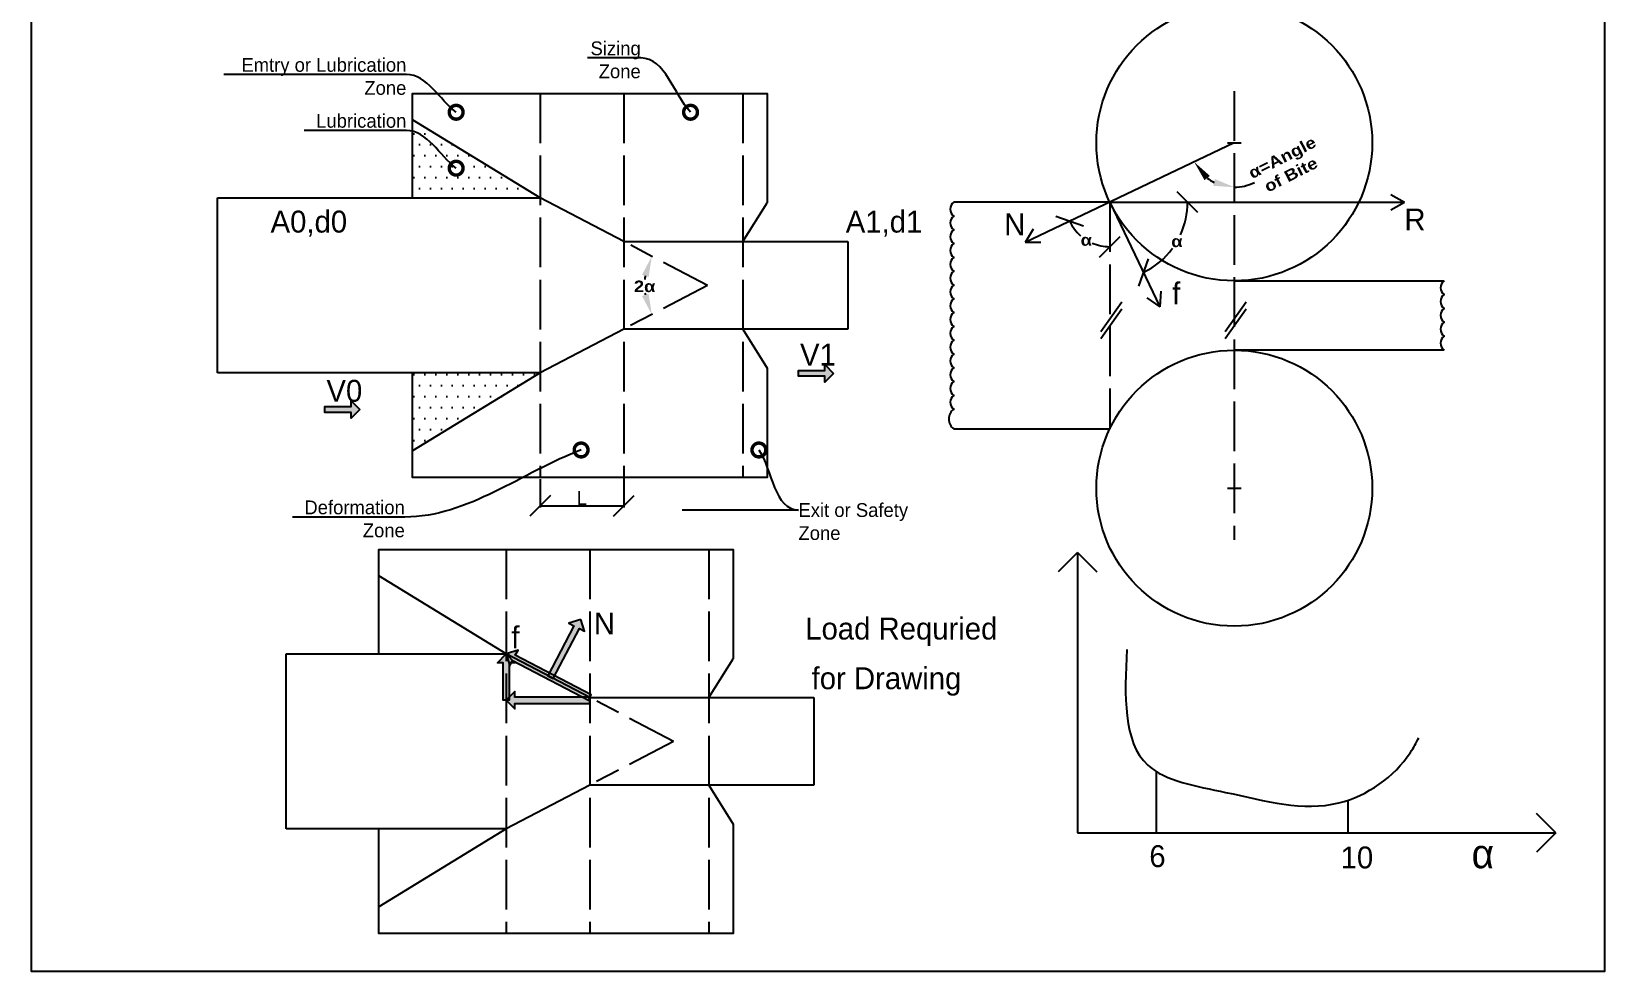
# Model space of a CAD drawing. Header units: millimetres. Extents: x -27 to 1113, y -1245 to 478.
# Drawn here: x -27 to 1113, y -1245 to -563 of the extents above; entities that cross this region are included whole.
import ezdxf
from ezdxf import colors
from ezdxf.entities.mleader import LeaderData, LeaderLine
from ezdxf.math import Vec2, Vec3

# ---------------------------------------------------------------- set-up
doc = ezdxf.new("R2010")
doc.units = ezdxf.units.MM
doc.linetypes.add('ACAD_ISO02W100', pattern=[15, 12, -3])
doc.layers.add('0 @ 1', color=7, linetype='Continuous')
doc.dimstyles.new('ISO-25', dxfattribs={"dimtxt": 2.5, "dimasz": 2.5, "dimexe": 1.25, "dimexo": 0.625, "dimtad": 1, "dimtxsty": 'Standard', "dimcen": 2.5, "dimadec": 0, "dimazin": 0, "dimtfac": 1, "dimtmove": 0, "dimatfit": 3, "dimfxl": 1, "dimarcsym": 0})

# ---------------------------------------------------------------- blocks, each defined once
blk = doc.blocks.new('*D15')
at = {"color": 0, "lineweight": -2, "transparency": 16777216}
for start, end in [(232.428, 243.0682), (270, 296.9318)]:
    blk.add_arc((844.9, -643.9), 32.2, start, end, dxfattribs=at)
at = {"color": 0, "transparency": 16777216}
for points in [[(823.3, -671), (827.2, -667.9), (815.8, -657.8)], [(830.9, -670.2), (829.7, -675.1), (844.9, -676.1)]]:
    blk.add_solid(points, dxfattribs=at)
at = {"layer": 'Defpoints', "color": 0, "transparency": 16777216}
for p in [(844.9, -606.4), (844.9, -643.9), (822.9, -667.5), (754.6, -687), (844.9, -931.8)]:
    blk.add_point(p, dxfattribs=at)
at = {"color": 0, "transparency": 16777216, "insert": (882.8, -660.8), "char_height": 10, "attachment_point": 5, "rotation": 26.9318}
blk.add_mtext('{\\fArial Black|b0|i0|c0|p34;\\H0.83333x;α=Angle \\Pof Bite}', dxfattribs=at)
blk = doc.blocks.new('_Oblique')
at = {"color": 0, "linetype": 'ByBlock', "lineweight": -2}
blk.add_line((-0.5, -0.5), (0.5, 0.5), dxfattribs=at)
blk = doc.blocks.new('*D16')
at = {"color": 0, "lineweight": -2, "transparency": 16777216}
for start, end in [(205.4962, 228.7773), (246.7139, 270)]:
    blk.add_arc((754.6, -687), 32.2, start, end, dxfattribs=at)
at = {"layer": 'Defpoints', "color": 0, "transparency": 16777216}
for p in [(754.6, -649.4), (754.6, -687), (732.7, -710.5), (664.4, -730), (754.6, -974.8)]:
    blk.add_point(p, dxfattribs=at)
at = {"color": 0, "lineweight": -2, "transparency": 16777216, "xscale": 15, "yscale": 15, "zscale": 15, "rotation": 115.4962000616542}
blk.add_blockref('_Oblique', (725.5, -700.9), dxfattribs=at)
at = {"color": 0, "lineweight": -2, "transparency": 16777216, "xscale": 15, "yscale": 15, "zscale": 15}
blk.add_blockref('_Oblique', (754.6, -719.2), dxfattribs=at)
at = {"color": 0, "transparency": 16777216, "insert": (737.6, -714.4), "char_height": 10, "attachment_point": 5}
blk.add_mtext('{\\fArial Black|b0|i0|c0|p34;\\H0.83333x;α}', dxfattribs=at)
blk = doc.blocks.new('*D17')
at = {"color": 0, "lineweight": -2, "transparency": 16777216}
for start, end in [(335.2876, 0), (295.4962, 323.8169)]:
    blk.add_arc((754.6, -687), 56.4, start, end, dxfattribs=at)
at = {"layer": 'Defpoints', "color": 0, "transparency": 16777216}
for p in [(754.6, -687), (754.6, -687), (968.2, -687), (795.9, -725.5), (790.8, -762.8)]:
    blk.add_point(p, dxfattribs=at)
at = {"color": 0, "lineweight": -2, "transparency": 16777216, "xscale": 15, "yscale": 15, "zscale": 15}
for p, rotation in [((811, -687), 90), ((778.9, -737.9), 205.4962000616541)]:
    blk.add_blockref('_Oblique', p, dxfattribs=dict(at, rotation=rotation))
at = {"color": 0, "transparency": 16777216, "insert": (803.3, -715.4), "char_height": 10, "attachment_point": 5}
blk.add_mtext('{\\fArial Black|b0|i0|c0|p34;\\H0.83333x;α}', dxfattribs=at)
blk = doc.blocks.new('*D18')
at = {"color": 0, "lineweight": -2, "transparency": 16777216}
for p, q in [((341.5, -887.7), (341.5, -908.2)), ((402.2, -887.1), (402.2, -908.2)), ((341.5, -906.9), (402.2, -906.9))]:
    blk.add_line(p, q, dxfattribs=at)
at = {"layer": 'Defpoints', "color": 0, "transparency": 16777216}
for p in [(341.5, -887.1), (402.2, -886.5), (402.2, -906.9)]:
    blk.add_point(p, dxfattribs=at)
at = {"color": 0, "lineweight": -2, "transparency": 16777216, "xscale": 15, "yscale": 15, "zscale": 15, "rotation": 180}
blk.add_blockref('_Oblique', (341.5, -906.9), dxfattribs=at)
at = {"color": 0, "lineweight": -2, "transparency": 16777216, "xscale": 15, "yscale": 15, "zscale": 15}
blk.add_blockref('_Oblique', (402.2, -906.9), dxfattribs=at)
at = {"color": 0, "transparency": 16777216, "insert": (371.8, -901.3), "char_height": 10, "attachment_point": 5}
blk.add_mtext('L', dxfattribs=at)
blk = doc.blocks.new('*U6')
h = blk.add_hatch(color=0)
h.set_gradient(color1=(0, 0, 255), rotation=180, tint=1)
h.paths.add_polyline_path([(0, 0), (-6.35, -6.35), (-6.35, -2.159), (-25.4, -2.159), (-25.4, 2.159), (-6.35, 2.159), (-6.35, 6.35)])
at = {"color": 0, "linetype": 'Continuous'}
blk.add_lwpolyline([(0, 0), (-6.35, -6.35), (-6.35, -2.159), (-25.4, -2.159), (-25.4, 2.159), (-6.35, 2.159), (-6.35, 6.35)], close=True, dxfattribs=at)
blk = doc.blocks.new('_DotSmall')
at = {"color": 0, "linetype": 'ByBlock', "const_width": 0.5}
blk.add_lwpolyline([(-0.0625, 0, 1), (0.0625, 0, 1)], format="xyb", close=True, dxfattribs=at)
blk = doc.blocks.new('*D19')
at = {"color": 0, "lineweight": -2, "transparency": 16777216}
for start, end in [(171.3424, 174.6733), (187.1008, 188.6576)]:
    blk.add_arc((462.8, -747.3), 45.6, start, end, dxfattribs=at)
at = {"color": 0, "transparency": 16777216}
for points in [[(415.4, -739.6), (420.2, -741.2), (422.5, -726.2)], [(420.2, -753.4), (415.4, -754.9), (422.5, -768.4)]]:
    blk.add_solid(points, dxfattribs=at)
at = {"layer": 'Defpoints', "color": 0, "transparency": 16777216}
for p in [(407.2, -718.2), (417.9, -740), (462.8, -747.3), (462.8, -747.3), (407.1, -776.4)]:
    blk.add_point(p, dxfattribs=at)
at = {"color": 0, "transparency": 16777216, "insert": (417.3, -748), "char_height": 10, "attachment_point": 5}
blk.add_mtext('{\\fArial Black|b0|i0|c0|p34;\\H0.83333x;2α}', dxfattribs=at)
blk = doc.blocks.new('*U22')
h = blk.add_hatch(color=0)
h.set_gradient(color1=(0, 0, 255), rotation=180, tint=1)
h.paths.add_polyline_path([(0, 0), (2.7, -8.6), (4.6, -4.9), (59.7, -33.6), (61.7, -29.8), (6.6, -1), (8.6, 2.7)])
at = {"color": 0, "linetype": 'Continuous'}
blk.add_lwpolyline([(0, 0), (2.7, -8.6), (4.6, -4.9), (59.7, -33.6), (61.7, -29.8), (6.6, -1), (8.6, 2.7)], close=True, dxfattribs=at)
blk = doc.blocks.new('*U23')
h = blk.add_hatch(color=0)
h.set_gradient(color1=(0, 0, 255), rotation=180, tint=1)
h.paths.add_polyline_path([(0, 0), (2.7, -8.6), (4.6, -4.9), (40.8, -23.8), (42.8, -19.9), (6.6, -1), (8.6, 2.7)])
at = {"color": 0, "linetype": 'Continuous'}
blk.add_lwpolyline([(0, 0), (2.7, -8.6), (4.6, -4.9), (40.8, -23.8), (42.8, -19.9), (6.6, -1), (8.6, 2.7)], close=True, dxfattribs=at)
blk = doc.blocks.new('*U26')
h = blk.add_hatch(color=0)
h.set_gradient(color1=(0, 0, 255), rotation=180, tint=1)
h.paths.add_polyline_path([(0, 0), (6.3, -6.3), (6.3, -2.2), (60.7, -2.2), (60.7, 2.2), (6.3, 2.2), (6.3, 6.3)])
at = {"color": 0, "linetype": 'Continuous'}
blk.add_lwpolyline([(0, 0), (6.3, -6.3), (6.3, -2.2), (60.7, -2.2), (60.7, 2.2), (6.3, 2.2), (6.3, 6.3)], close=True, dxfattribs=at)
blk = doc.blocks.new('*U29')
h = blk.add_hatch(color=0)
h.set_gradient(color1=(0, 0, 255), rotation=180, tint=1)
h.paths.add_polyline_path([(0, 0), (6.3, -6.4), (2.2, -6.4), (2.2, -33.6), (-2.2, -33.6), (-2.2, -6.4), (-6.4, -6.4)])
at = {"color": 0, "linetype": 'Continuous'}
blk.add_lwpolyline([(0, 0), (6.3, -6.4), (2.2, -6.4), (2.2, -33.6), (-2.2, -33.6), (-2.2, -6.4), (-6.4, -6.4)], close=True, dxfattribs=at)

msp = doc.modelspace()

# ---------------------------------------------------------------- hatches: boundary and pattern name
at = {"ltscale": 10}
h = msp.add_hatch(dxfattribs=at)
h.set_pattern_fill('DOTS', color=256, scale=5)
h.set_pattern_definition([(0, (0, 132.6156), (3.96875, 7.9375), [0, -7.9375])])
h.paths.add_polyline_path([(249.084, -627.335), (249.084, -683.828), (341.506, -683.828)])
h.paths.add_polyline_path([(249.084, -867.232), (341.506, -810.738), (249.084, -810.738)])

# ---------------------------------------------------------------- linework, layer by layer
at = {"linetype": 'ACAD_ISO02W100', "ltscale": 3}
for p, q in [((341.506, -608.115), (341.506, -886.451)), ((402.177, -608.115), (402.177, -886.451)), ((488.476, -608.115), (488.476, -886.451)), ((844.879, -606.4), (844.879, -931.757)), ((754.618, -686.987), (754.618, -851.171)), ((462.848, -747.283), (407.182, -718.174)), ((462.848, -747.283), (407.124, -776.424)), ((316.898, -938.591), (316.898, -1216.927)), ((377.568, -938.591), (377.568, -1216.927)), ((463.868, -938.591), (463.868, -1216.927)), ((438.239, -1077.759), (382.574, -1048.649)), ((438.239, -1077.759), (382.516, -1106.899))]:
    msp.add_line(p, q, dxfattribs=at)
for p, q in [((341.506, -683.828), (249.084, -627.335)), ((844.879, -643.942), (693.24, -716.257)), ((839.879, -643.942), (849.879, -643.942)), ((107.562, -683.828), (341.506, -683.828)), ((107.562, -810.738), (107.562, -683.828)), ((402.177, -715.556), (341.506, -683.828)), ((958.377, -681.368), (968.229, -686.987)), ((488.476, -715.556), (506.133, -687.367)), ((754.618, -686.987), (641.465, -686.987)), ((754.618, -686.987), (790.776, -762.806)), ((754.618, -686.987), (968.229, -686.987)), ((958.377, -692.605), (968.229, -686.987)), ((699.016, -706.496), (693.24, -716.257)), ((402.177, -715.556), (564.619, -715.556)), ((564.619, -715.556), (564.619, -779.011)), ((704.582, -716.257), (693.24, -716.257)), ((791.606, -751.495), (790.776, -762.806)), ((844.879, -743.942), (997.075, -743.942)), ((748.053, -780.746), (763.317, -759.152)), ((748.053, -785.827), (763.317, -764.232)), ((781.464, -756.332), (790.776, -762.806)), ((838.315, -780.746), (853.578, -759.152)), ((838.315, -785.827), (853.578, -764.232)), ((402.177, -779.011), (341.506, -810.738)), ((564.619, -779.011), (402.177, -779.011)), ((488.476, -779.011), (506.133, -807.2)), ((997.075, -794.216), (844.879, -794.216)), ((341.506, -810.738), (107.562, -810.738)), ((341.506, -810.738), (249.084, -867.232)), ((641.465, -851.171), (754.618, -851.171)), ((839.879, -894.216), (849.879, -894.216)), ((731.206, -940.886), (717.194, -954.899)), ((731.206, -940.886), (731.206, -1144.013)), ((731.206, -940.886), (745.219, -954.899)), ((316.898, -1014.304), (224.475, -957.811)), ((157.447, -1014.304), (316.898, -1014.304)), ((157.447, -1141.214), (157.447, -1014.304)), ((377.568, -1046.032), (316.898, -1014.304)), ((463.868, -1046.032), (481.525, -1017.843)), ((377.568, -1046.032), (540.011, -1046.032)), ((540.011, -1046.032), (540.011, -1109.486)), ((788.203, -1099.462), (788.203, -1144.013)), ((377.568, -1109.486), (316.898, -1141.214)), ((540.011, -1109.486), (377.568, -1109.486)), ((463.868, -1109.486), (481.525, -1137.675)), ((927.229, -1120.368), (927.229, -1144.013)), ((1077.929, -1144.013), (1063.916, -1130.001)), ((316.898, -1141.214), (157.447, -1141.214)), ((316.898, -1141.214), (224.475, -1197.707)), ((731.206, -1144.013), (1077.929, -1144.013)), ((1077.929, -1144.013), (1063.916, -1158.026))]:
    msp.add_line(p, q)
msp.add_lwpolyline([(-27.337, 478.494), (1113.365, 478.494), (1113.365, -1244.509), (-27.337, -1244.509)], close=True)
for points in [[(249.084, -683.828), (249.084, -608.115), (506.133, -608.115), (506.133, -687.367)], [(506.133, -807.2), (506.133, -886.451), (249.084, -886.451), (249.084, -810.738)], [(224.475, -1014.304), (224.475, -938.591), (481.525, -938.591), (481.525, -1017.843)], [(481.525, -1137.675), (481.525, -1216.927), (224.475, -1216.927), (224.475, -1141.214)]]:
    msp.add_lwpolyline(points)
for points in [[(641.465, -686.987, 0.52056705), (641.465, -696.987, 0.52056705), (641.465, -706.987, 0.52056705), (641.465, -716.987, 0.52056705), (641.465, -726.987, 0.52056705), (641.465, -736.987, 0.52056705), (641.465, -746.987, 0.52056705), (641.465, -756.987, 0.52056705), (641.465, -766.987, 0.52056705), (641.465, -776.987, 0.52056705), (641.465, -786.987, 0.52056705), (641.465, -796.987, 0.52056705), (641.465, -806.987, 0.52056705), (641.465, -816.987, 0.52056705), (641.465, -826.987, 0.52056705), (641.465, -836.987, 0.52056705), (641.465, -851.171, 0.52056705)], [(997.075, -743.942, 0.52056705), (997.075, -753.942, 0.52056705), (997.075, -763.942, 0.52056705), (997.075, -773.942, 0.52056705), (997.075, -783.942, 0.52056705), (997.075, -794.216, 0.52056705)]]:
    msp.add_lwpolyline(points, format="xyb")
for centre in [(844.879, -643.942), (844.879, -894.216)]:
    msp.add_circle(centre, 100)
msp.add_spline([(766.896, -1011.175), (782.135, -1094.873), (838.517, -1114.657), (920.805, -1122.266), (972.615, -1085.743), (978.711, -1075.09)], degree=3)

# ---------------------------------------------------------------- block references
at = {"layer": '0 @ 1', "color": 5}
for name, p in [('*U6', (554.259, -810.985)), ('*U6', (210.849, -837.244)), ('*U29', (316.898, -1014.304)), ('*U22', (316.898, -1014.304)), ('*U26', (316.898, -1047.945))]:
    msp.add_blockref(name, p, dxfattribs=at)
at = {"layer": '0 @ 1', "color": 5, "rotation": 270}
msp.add_blockref('*U23', (370.948, -989.349), dxfattribs=at)

# ---------------------------------------------------------------- texts
for s, height, p in [('A0,d0', 15.8804, (146.055, -708.968)), ('A1,d1', 15.8804, (563.151, -708.968)), ('N', 15.88, (678.023, -710.897)), ('R', 15.88, (968.229, -707.444)), ('f', 15.88, (799.848, -760.964)), ('V1', 15.8804, (529.985, -805.331)), ('V0', 15.8804, (186.575, -831.59)), ('N', 15.88, (380.455, -1000.245)), ('Load Requried', 15.88037, (533.772, -1003.898)), ('f', 15.88, (320.636, -1010.201))]:
    msp.add_text(s, height=height).set_placement(p)
at = {"attachment_point": 1}
for s, insert, char_height, width in [(' for Drawing', (532.501, -1024.021), 15.88037, 183.41826), ('6', (783.265, -1152.947), 15.88, 183.41826), ('10', (922, -1153.909), 15.8804, 183.41826), ('α', (1016.976, -1148.593), 21.084, 15.62977)]:
    msp.add_mtext(s, dxfattribs=dict(at, insert=insert, char_height=char_height, width=width))

# ---------------------------------------------------------------- dimensions: what is measured, and where the dimension line sits
for base, line1, line2, text, picture, middle in [((822.913, -667.495), ((844.879, -643.942), (754.618, -686.987)), ((844.879, -606.4), (844.879, -931.757)), '{\\fArial Black|b0|i0|c0|p34;\\H0.83333x;α=Angle \\Pof Bite}', '*D15', (882.759, -660.823)), ((417.872, -739.997), ((462.848, -747.283), (407.182, -718.174)), ((462.848, -747.283), (407.124, -776.424)), '{\\fArial Black|b0|i0|c0|p34;\\H0.83333x;2α}', '*D19', (417.291, -747.984))]:
    dim = msp.add_angular_dim_2l(base=base, line1=line1, line2=line2, text=text, dimstyle='ISO-25', override={"dimtxt": 10, "dimasz": 15, "dimtad": 0, "dimjust": 1, "dimtih": 1, "dimsah": 1})
    dim.commit()
    dim.dimension.update_dxf_attribs({"geometry": picture, "text_midpoint": middle})
for base, line1, line2, picture, middle in [((732.652, -710.541), ((754.618, -686.987), (664.357, -730.032)), ((754.618, -649.446), (754.618, -974.802)), '*D16', (737.64, -714.355)), ((795.872, -725.46), ((754.618, -686.987), (968.229, -686.987)), ((754.618, -686.987), (790.776, -762.806)), '*D17', (803.332, -715.429))]:
    dim = msp.add_angular_dim_2l(base=base, line1=line1, line2=line2, text='{\\fArial Black|b0|i0|c0|p34;\\H0.83333x;α}', dimstyle='ISO-25', override={"dimtxt": 10, "dimasz": 15, "dimtad": 0, "dimjust": 1, "dimtih": 1, "dimblk1": 'Oblique', "dimblk2": 'Oblique', "dimsah": 1})
    dim.commit()
    dim.dimension.update_dxf_attribs({"geometry": picture, "text_midpoint": middle, "dimtype": 162})
dim = msp.add_linear_dim(base=(402.177, -906.934), p1=(341.506, -887.076), p2=(402.177, -886.451), text='L', dimstyle='ISO-25', override={"dimtxt": 10, "dimasz": 15, "dimtih": 1, "dimblk1": 'Oblique', "dimblk2": 'Oblique', "dimsah": 1})
dim.commit()
dim.dimension.update_dxf_attribs({"geometry": '*D18', "text_midpoint": (371.841, -906.934), "dimtype": 160})

# ---------------------------------------------------------------- leaders
ml = msp.add_multileader_mtext('Standard')
ml.set_content('Sizing\\PZone', color=256)
ml.set_leader_properties()
ml.set_arrow_properties(name='DOTSMALL')
ml.build(insert=Vec2(0, 0))
ml.multileader.update_dxf_attribs({"leader_type": 2, "text_right_attachment_type": 6, "dogleg_length": 0.36, "arrow_head_size": 20})
ctx = ml.context
ctx.base_point, ctx.char_height, ctx.arrow_head_size, ctx.landing_gap_size, ctx.plane_origin = Vec3(371.148, -575.435), 10, 20, 0, Vec3(450.586, -621.769)
ctx.right_attachment, ctx.text_align_type = 6, 2
notes = []
notes.append((ctx, [(0, (1, 1, 0), (414.841, -582.435), (-1, 0), 0.36, [(0, [(450.586, -621.769)], 0, [])])]))
ctx.mtext.insert, ctx.mtext.alignment, ctx.mtext.flow_direction = Vec3(414.481, -570.435), 3, 5
ml = msp.add_multileader_mtext('Standard')
ml.set_content('Emtry or Lubrication\\PZone', color=256)
ml.set_leader_properties()
ml.set_arrow_properties(name='DOTSMALL')
ml.build(insert=Vec2(0, 0))
ml.multileader.update_dxf_attribs({"leader_type": 2, "text_right_attachment_type": 6, "dogleg_length": 0.36, "arrow_head_size": 20})
ctx = ml.context
ctx.base_point, ctx.char_height, ctx.arrow_head_size, ctx.landing_gap_size, ctx.plane_origin = Vec3(61.193, -587.435), 10, 20, 0, Vec3(280.631, -621.769)
ctx.right_attachment, ctx.text_align_type = 6, 2
notes.append((ctx, [(0, (1, 1, 0), (244.886, -594.435), (-1, 0), 0.36, [(0, [(280.631, -621.769)], 0, [])])]))
ctx.mtext.insert, ctx.mtext.alignment, ctx.mtext.flow_direction = Vec3(244.526, -582.435), 3, 5
ml = msp.add_multileader_mtext('Standard')
ml.set_content('Lubrication', color=256)
ml.set_leader_properties()
ml.set_arrow_properties(name='DOTSMALL')
ml.build(insert=Vec2(0, 0))
ml.multileader.update_dxf_attribs({"leader_type": 2, "text_right_attachment_type": 6, "dogleg_length": 0.36, "arrow_head_size": 20})
ctx = ml.context
ctx.base_point, ctx.char_height, ctx.arrow_head_size, ctx.landing_gap_size, ctx.plane_origin = Vec3(151.193, -627.973), 10, 20, 0, Vec3(280.631, -662.307)
ctx.right_attachment, ctx.text_align_type = 6, 2
notes.append((ctx, [(0, (1, 1, 0), (244.886, -634.973), (-1, 0), 0.36, [(0, [(280.631, -662.307)], 0, [])])]))
ctx.mtext.insert, ctx.mtext.alignment, ctx.mtext.flow_direction = Vec3(244.526, -622.973), 3, 5
ml = msp.add_multileader_mtext('Standard')
ml.set_content('Deformation\\PZone', color=256)
ml.set_leader_properties()
ml.set_arrow_properties(name='DOTSMALL')
ml.build(insert=Vec2(0, 0))
ml.multileader.update_dxf_attribs({"leader_type": 2, "text_right_attachment_type": 6, "dogleg_length": 0.36, "arrow_head_size": 20})
ctx = ml.context
ctx.base_point, ctx.char_height, ctx.arrow_head_size, ctx.landing_gap_size, ctx.plane_origin = Vec3(143.409, -908.129), 10, 20, 0, Vec3(371.242, -866.523)
ctx.right_attachment, ctx.text_align_type = 6, 2
notes.append((ctx, [(0, (1, 1, 0), (243.769, -915.129), (-1, 0), 0.36, [(0, [(371.242, -866.523)], 0, [])])]))
ctx.mtext.insert, ctx.mtext.alignment, ctx.mtext.flow_direction = Vec3(243.409, -903.129), 3, 5
ml = msp.add_multileader_mtext('Standard')
ml.set_content('Exit or Safety\\PZone', color=256)
ml.set_leader_properties()
ml.set_arrow_properties(name='DOTSMALL')
ml.build(insert=Vec2(0, 0))
ml.multileader.update_dxf_attribs({"leader_type": 2, "text_right_attachment_type": 6, "dogleg_length": 0.36, "arrow_head_size": 20})
ctx = ml.context
ctx.base_point, ctx.char_height, ctx.arrow_head_size, ctx.landing_gap_size, ctx.plane_origin = Vec3(528.843, -910.075), 10, 20, 0, Vec3(500.156, -866.523)
ctx.right_attachment = 6
notes.append((ctx, [(1, (1, 1, 0), (528.483, -910.075), (1, 0), 0.36, [(0, [(500.156, -866.523)], 0, [])])]))
ctx.mtext.insert, ctx.mtext.flow_direction = Vec3(528.843, -905.075), 5
for ctx, leaders in notes:
    for number, flags, end, landing, length, lines in leaders:
        leader = LeaderData()
        leader.index, (leader.has_last_leader_line, leader.has_dogleg_vector, leader.attachment_direction) = number, flags
        leader.last_leader_point, leader.dogleg_vector, leader.dogleg_length = Vec3(end), Vec3(landing), length
        for number, points, colour, breaks in lines:
            line = LeaderLine()
            line.index, line.vertices, line.color, line.breaks = number, Vec3.list(points), colors.encode_raw_color(colour), breaks
            leader.lines.append(line)
        ctx.leaders.append(leader)

doc.saveas('drawing.dxf')
